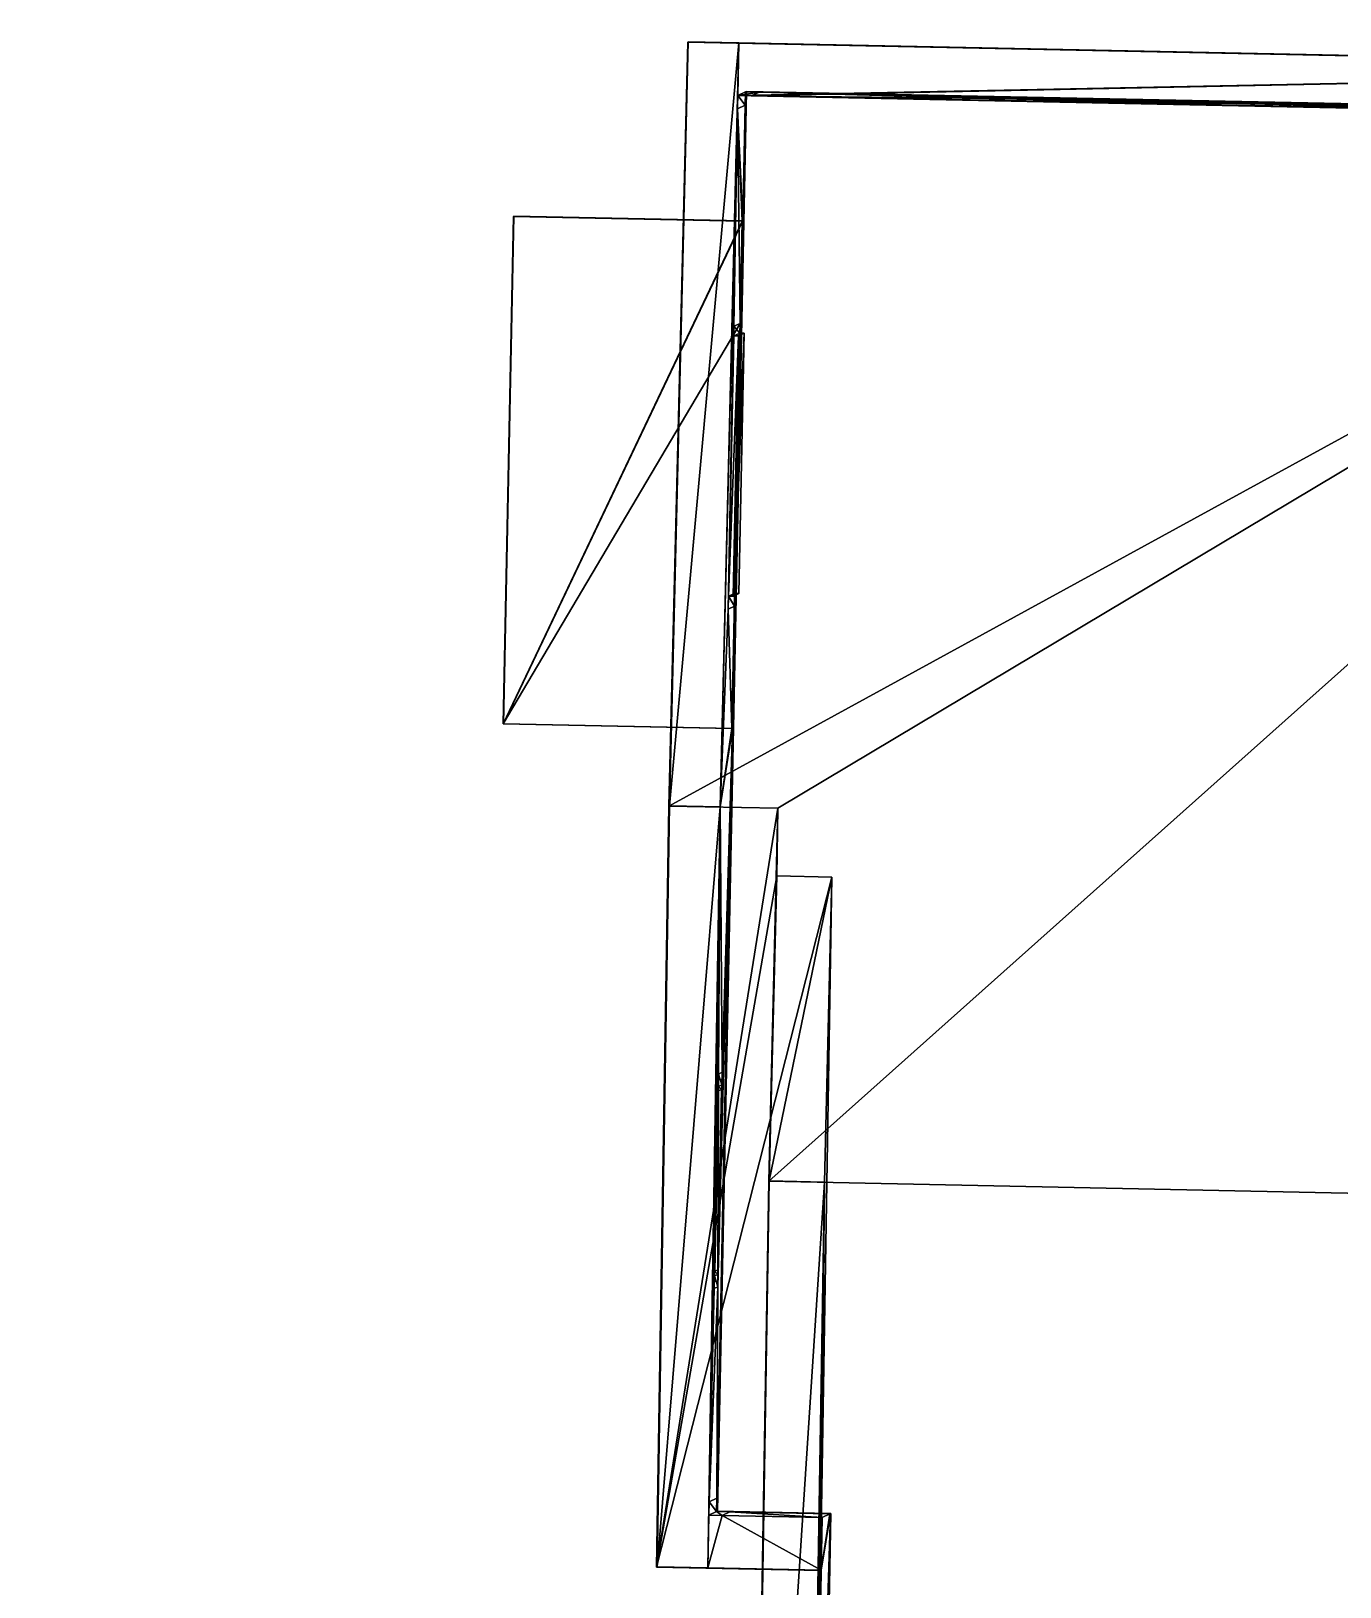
# Model space of a CAD drawing. Extents: x -1551 to 3643, y -2128 to 2177.
# Drawn here: x -117.4 to 174.2, y 246.6 to 593 of the extents above; entities that cross this region are included whole.
import ezdxf

# ---------------------------------------------------------------- set-up
doc = ezdxf.new("R2010")
doc.units = 0
doc.header["$MEASUREMENT"] = 0
doc.layers.get('0').update_dxf_attribs({"color": 13, "linetype": 'CONTINUOUS'})
doc.layers.add('ANNOTATIONS', color=22, linetype='CONTINUOUS')

# ---------------------------------------------------------------- blocks, each defined once
blk = doc.blocks.new('GROUP4_1_2')
at = {"color": 0}
for p, q in [((23.17, 22.2), (-23.17, 22.2)), ((-23.17, 22.2), (-23.17, -22.2)), ((23.17, -22.2), (23.17, 22.2)), ((-23.17, -22.2), (23.17, -22.2))]:
    blk.add_line(p, q, dxfattribs=at)
mesh = blk.add_polyface(dxfattribs=at)
corners = [(-23.17, -22.2), (23.17, 22.2), (-23.17, 22.2), (23.17, -22.2)]
mesh.append_faces([[corners[k] for k in face] for face in [(0, 1, 2), (1, 0, 3)]], dxfattribs={"vtx0": -1, "color": 0})
blk = doc.blocks.new('GROUP15_1')
at = {"color": 0}
for p, q in [((20.07, 21), (-20.07, 21)), ((-20.07, 21), (-20.07, -21)), ((20.07, -21), (20.07, 21)), ((-20.07, -21), (20.07, -21))]:
    blk.add_line(p, q, dxfattribs=at)
mesh = blk.add_polyface(dxfattribs=at)
corners = [(20.07, -21), (-20.07, 21), (-20.07, -21), (20.07, 21)]
mesh.append_faces([[corners[k] for k in face] for face in [(0, 1, 2), (1, 0, 3)]], dxfattribs={"vtx0": -1, "color": 0})
blk = doc.blocks.new('GROUP1_1')
at = {"color": 0}
for p, q in [((29, 38.72, 0), (-29, 38.72, 0)), ((-29, 38.72, 0), (-29, -38.72, 0)), ((29, -38.72, 0), (29, 38.72, 0)), ((-29, -38.72, 0), (29, -38.72, 0))]:
    blk.add_line(p, q, dxfattribs=at)
mesh = blk.add_polyface(dxfattribs=at)
corners = [(-29, -38.72, 0), (29, 38.72, 0), (-29, 38.72, 0), (29, -38.72, 0)]
mesh.append_faces([[corners[k] for k in face] for face in [(0, 1, 2), (1, 0, 3)]], dxfattribs={"vtx0": -1, "color": 0})
blk = doc.blocks.new('GROUP16_1')
at = {"color": 0}
for p, q in [((8.09375, 3.125, 0), (-8.09375, 3.125, 0)), ((-8.09375, 3.125, 0), (-8.09375, -3.125, 0)), ((8.09375, -3.125, 0), (8.09375, 3.125, 0)), ((-8.09375, -3.125, 0), (8.09375, -3.125, 0))]:
    blk.add_line(p, q, dxfattribs=at)
mesh = blk.add_polyface(dxfattribs=at)
corners = [(-8.09375, -3.125, 0), (8.09375, 3.125, 0), (-8.09375, 3.125, 0), (8.09375, -3.125, 0)]
mesh.append_faces([[corners[k] for k in face] for face in [(0, 1, 2), (1, 0, 3)]], dxfattribs={"vtx0": -1, "color": 0})
blk = doc.blocks.new('HOUSE_DWG')
at = {"color": 0}
for p, q in [((544.82, 653.48, 57.82), (42.98, 534.31, 70.59)), ((542.54, 652.94, 82.08), (45.9, 535, 83.59)), ((542.54, 652.94, 82.08), (45.9, 535, 83.59)), ((317.02, 611.44, 194.49), (29.3, 543.11, 194.49)), ((317.02, 611.44, 194.49), (29.3, 543.11, 194.49)), ((40.27, 545.72, 186.86), (321.41, 612.48, 186.86)), ((40.27, 545.72, 186.86), (321.41, 612.48, 186.86)), ((324.12, 601.07, 186.86), (45.9, 535, 186.86)), ((324.12, 601.07, 186.86), (45.9, 535, 186.86)), ((97.16, 547.18, 175.84), (147.02, 559.02, 175.84)), ((147.02, 559.02, 126.52), (97.16, 547.18, 126.52)), ((97.16, 547.18, 175.84), (147.02, 559.02, 175.84)), ((147.02, 559.02, 126.52), (97.16, 547.18, 126.52)), ((145.18, 558.58, 173.94), (99.01, 547.61, 173.94)), ((99.01, 547.61, 128.42), (145.18, 558.58, 128.42)), ((145.18, 558.58, 173.94), (99.01, 547.61, 173.94)), ((99.01, 547.61, 128.42), (145.18, 558.58, 128.42)), ((144.63, 558.45, 173.38), (99.55, 547.74, 173.38)), ((99.55, 547.74, 128.98), (144.63, 558.45, 128.98)), ((144.63, 558.45, 128.98), (144.63, 558.45, 173.38)), ((145.18, 558.58, 128.42), (145.18, 558.58, 173.94)), ((145.18, 558.58, 128.42), (145.18, 558.58, 173.94)), ((147.02, 559.02, 175.84), (147.02, 559.02, 126.52)), ((147.02, 559.02, 175.84), (147.02, 559.02, 126.52)), ((99.01, 547.61, 173.94), (99.01, 547.61, 128.42)), ((99.01, 547.61, 173.94), (99.01, 547.61, 128.42)), ((99.55, 547.74, 173.38), (99.55, 547.74, 128.98)), ((29.3, 543.11, 186.86), (40.27, 545.72, 186.86)), ((29.3, 543.11, 186.86), (40.27, 545.72, 186.86)), ((40.27, 545.72, 186.86), (79.51, 380.49, 229.89)), ((40.27, 545.72, 186.86), (79.51, 380.49, 229.89)), ((40.27, 545.72, 186.86), (42.98, 534.31, 186.86)), ((97.16, 547.18, 126.52), (97.16, 547.18, 175.84)), ((97.16, 547.18, 126.52), (97.16, 547.18, 175.84)), ((68.54, 377.89, 237.53), (29.3, 543.11, 194.49)), ((29.3, 543.11, 194.49), (29.3, 543.11, 186.86)), ((29.3, 543.11, 186.86), (68.54, 377.89, 229.89)), ((29.3, 543.11, 186.86), (68.54, 377.89, 229.89)), ((68.54, 377.89, 237.53), (29.3, 543.11, 194.49)), ((29.3, 543.11, 194.49), (29.3, 543.11, 186.86)), ((42.98, 534.31, 186.86), (45.9, 535, 186.86)), ((45.9, 535, 83.59), (42.98, 534.31, 83.59)), ((42.98, 534.31, 186.86), (45.9, 535, 186.86)), ((45.9, 535, 83.59), (42.98, 534.31, 83.59)), ((42.98, 534.31, 186.86), (42.98, 534.31, 83.59)), ((42.98, 534.31, 83.59), (43.67, 531.39, 83.59)), ((43.67, 531.39, 186.86), (42.98, 534.31, 186.86)), ((42.98, 534.31, 186.86), (42.98, 534.31, 83.59)), ((42.98, 534.31, 83.59), (43.67, 531.39, 83.59)), ((42.98, 534.31, 83.59), (42.98, 534.31, 70.59)), ((42.98, 534.31, 70.59), (116.03, 226.68, 70.59)), ((42.98, 534.31, 83.59), (42.98, 534.31, 70.59)), ((45.9, 535, 186.86), (45.9, 535, 83.59)), ((45.9, 535, 186.86), (45.9, 535, 83.59)), ((43.67, 531.39, 83.59), (43.67, 531.39, 186.86)), ((115.34, 229.59, 83.59), (43.67, 531.39, 83.59)), ((43.67, 531.39, 83.59), (43.67, 531.39, 186.86)), ((115.34, 229.59, 83.59), (43.67, 531.39, 83.59)), ((49.62, 506.35, 92.27), (0, 494.57, 92.27)), ((0, 494.57, 86.08), (49.62, 506.35, 86.08)), ((49.62, 506.35, 92.27), (0, 494.57, 92.27)), ((0, 494.57, 86.08), (49.62, 506.35, 86.08)), ((54.88, 484.2, 92.27), (49.62, 506.35, 92.27)), ((49.62, 506.35, 86.08), (75.73, 396.41, 86.08)), ((49.62, 506.35, 92.27), (49.62, 506.35, 86.08)), ((49.62, 506.35, 86.08), (75.73, 396.41, 86.08)), ((49.62, 506.35, 92.27), (49.62, 506.35, 86.08)), ((54.88, 484.2, 92.27), (49.62, 506.35, 92.27)), ((0, 494.57, 92.27), (26.11, 384.62, 92.27)), ((0, 494.57, 92.27), (0, 494.57, 86.08)), ((0, 494.57, 92.27), (26.11, 384.62, 92.27)), ((0, 494.57, 92.27), (0, 494.57, 86.08)), ((69.43, 422.95, 175.52), (54.88, 484.2, 175.52)), ((54.88, 484.2, 175.52), (54.88, 484.2, 92.27)), ((54.88, 484.2, 175.52), (54.88, 484.2, 92.27)), ((69.43, 422.95, 175.52), (54.88, 484.2, 175.52)), ((56.35, 482.36, 95.64), (55.37, 482.13, 95.64)), ((56.35, 482.36, 173.08), (55.37, 482.13, 173.08)), ((56.35, 482.36, 95.64), (55.37, 482.13, 95.64)), ((56.35, 482.36, 173.08), (55.37, 482.13, 173.08)), ((55.37, 482.13, 95.64), (68.77, 425.69, 95.64)), ((55.37, 482.13, 173.08), (55.37, 482.13, 95.64)), ((68.77, 425.69, 173.08), (55.37, 482.13, 173.08)), ((55.37, 482.13, 95.64), (68.77, 425.69, 95.64)), ((55.37, 482.13, 173.08), (55.37, 482.13, 95.64)), ((68.77, 425.69, 173.08), (55.37, 482.13, 173.08)), ((69.75, 425.93, 96.42), (56.35, 482.36, 96.42)), ((56.35, 482.36, 95.64), (69.75, 425.93, 95.64)), ((56.35, 482.36, 96.42), (56.35, 482.36, 173.08)), ((56.35, 482.36, 173.08), (56.35, 482.36, 95.64)), ((56.35, 482.36, 95.64), (69.75, 425.93, 95.64)), ((56.35, 482.36, 173.08), (56.35, 482.36, 95.64)), ((56.35, 482.36, 173.08), (69.75, 425.93, 173.08)), ((68.77, 425.69, 95.64), (69.75, 425.93, 95.64)), ((69.75, 425.93, 173.08), (68.77, 425.69, 173.08)), ((69.75, 425.93, 173.08), (68.77, 425.69, 173.08)), ((68.77, 425.69, 95.64), (69.75, 425.93, 95.64)), ((68.77, 425.69, 132.07), (68.77, 425.69, 134.36)), ((68.77, 425.69, 134.36), (68.77, 425.69, 173.08)), ((68.77, 425.69, 95.64), (68.77, 425.69, 132.07)), ((75.73, 396.41, 92.27), (69.43, 422.95, 92.27)), ((69.43, 422.95, 92.27), (69.43, 422.95, 175.52)), ((69.43, 422.95, 92.27), (69.43, 422.95, 175.52)), ((75.73, 396.41, 92.27), (69.43, 422.95, 92.27)), ((69.75, 425.93, 95.64), (69.75, 425.93, 173.08)), ((69.75, 425.93, 173.08), (69.75, 425.93, 96.42)), ((69.75, 425.93, 95.64), (69.75, 425.93, 173.08)), ((26.11, 384.62, 92.27), (75.73, 396.41, 92.27)), ((75.73, 396.41, 86.08), (26.11, 384.62, 86.08)), ((26.11, 384.62, 92.27), (75.73, 396.41, 92.27)), ((75.73, 396.41, 86.08), (26.11, 384.62, 86.08)), ((75.73, 396.41, 86.08), (75.73, 396.41, 92.27)), ((75.73, 396.41, 86.08), (75.73, 396.41, 92.27)), ((26.11, 384.62, 86.08), (26.11, 384.62, 92.27)), ((26.11, 384.62, 86.08), (26.11, 384.62, 92.27)), ((92.18, 383.5, 237.53), (68.54, 377.89, 237.53)), ((92.18, 383.5, 237.53), (68.54, 377.89, 237.53)), ((95.66, 368.84, 233.71), (92.18, 383.5, 237.53)), ((111.32, 302.87, 258.53), (92.18, 383.5, 237.53)), ((95.66, 368.84, 233.71), (92.18, 383.5, 237.53)), ((111.32, 302.87, 258.53), (92.18, 383.5, 237.53)), ((68.54, 377.89, 229.89), (79.51, 380.49, 229.89)), ((68.54, 377.89, 229.89), (79.51, 380.49, 229.89)), ((68.54, 377.89, 237.53), (107.77, 212.66, 194.49)), ((107.77, 212.66, 186.86), (68.54, 377.89, 229.89)), ((107.77, 212.66, 186.86), (68.54, 377.89, 229.89)), ((68.54, 377.89, 237.53), (107.77, 212.66, 194.49)), ((79.51, 380.49, 229.89), (118.74, 215.27, 186.86)), ((79.51, 380.49, 229.89), (118.74, 215.27, 186.86)), ((107.6, 371.67, 233.71), (95.66, 368.84, 233.71)), ((107.6, 371.67, 233.71), (95.66, 368.84, 233.71)), ((143.35, 221.11, 194.49), (107.6, 371.67, 233.71)), ((107.6, 371.67, 233.71), (123.27, 305.7, 250.89)), ((107.6, 371.67, 233.71), (123.27, 305.7, 250.89)), ((143.35, 221.11, 194.49), (107.6, 371.67, 233.71)), ((95.66, 368.84, 233.71), (111.32, 302.87, 250.89)), ((95.66, 368.84, 233.71), (111.32, 302.87, 250.89)), ((111.32, 302.87, 258.53), (390.09, 369.06, 258.53)), ((111.32, 302.87, 258.53), (390.09, 369.06, 258.53)), ((91.43, 330.27, 76.74), (91.43, 330.27, 82.99)), ((91.43, 330.27, 82.99), (95.17, 314.52, 82.99)), ((95.17, 314.52, 76.74), (91.43, 330.27, 76.74)), ((104.38, 275.75, 177.31), (93.35, 322.2, 177.31)), ((93.35, 322.2, 177.31), (93.35, 322.2, 127.69)), ((93.35, 322.2, 127.69), (104.38, 275.75, 127.69)), ((93.35, 322.2, 127.69), (104.38, 275.75, 127.69)), ((93.35, 322.2, 177.31), (93.35, 322.2, 127.69)), ((104.38, 275.75, 177.31), (93.35, 322.2, 177.31)), ((103.74, 278.44, 174.55), (93.99, 319.51, 174.55)), ((93.99, 319.51, 174.55), (93.99, 319.51, 130.46)), ((93.99, 319.51, 130.46), (103.74, 278.44, 130.46)), ((93.99, 319.51, 130.46), (103.74, 278.44, 130.46)), ((93.99, 319.51, 174.55), (93.99, 319.51, 130.46)), ((103.74, 278.44, 174.55), (93.99, 319.51, 174.55)), ((103.5, 279.45, 131.5), (94.23, 318.5, 131.5)), ((94.23, 318.5, 131.5), (94.23, 318.5, 173.51)), ((94.23, 318.5, 173.51), (103.5, 279.45, 173.51)), ((95.17, 314.52, 82.99), (95.17, 314.52, 76.74)), ((111.32, 302.87, 250.89), (123.27, 305.7, 250.89)), ((111.32, 302.87, 250.89), (123.27, 305.7, 250.89)), ((123.27, 305.7, 250.89), (181.65, 59.84, 186.86)), ((123.27, 305.7, 250.89), (181.65, 59.84, 186.86)), ((169.71, 57, 186.86), (111.32, 302.87, 250.89)), ((169.71, 57, 186.86), (111.32, 302.87, 250.89)), ((169.71, 57, 194.49), (111.32, 302.87, 258.53)), ((169.71, 57, 194.49), (111.32, 302.87, 258.53)), ((103.5, 279.45, 173.51), (103.5, 279.45, 131.5)), ((103.74, 278.44, 130.46), (103.74, 278.44, 174.55)), ((103.74, 278.44, 130.46), (103.74, 278.44, 174.55)), ((104.38, 275.75, 127.69), (104.38, 275.75, 177.31)), ((104.38, 275.75, 127.69), (104.38, 275.75, 177.31)), ((116.03, 226.68, 70.59), (140.64, 232.52, 70.59)), ((140.64, 232.52, 186.86), (118.95, 227.37, 186.86)), ((118.95, 227.37, 83.59), (140.64, 232.52, 83.59)), ((118.95, 227.37, 83.59), (140.64, 232.52, 83.59)), ((140.64, 232.52, 186.86), (118.95, 227.37, 186.86)), ((140.64, 232.52, 83.59), (140.64, 232.52, 186.86)), ((140.64, 232.52, 74.64), (140.64, 232.52, 83.59)), ((140.64, 232.52, 70.59), (140.64, 232.52, 74.64)), ((140.64, 232.52, 186.86), (143.35, 221.11, 186.86)), ((140.64, 232.52, 70.59), (140.64, 232.52, 74.64)), ((167.44, 119.69, 74.64), (140.64, 232.52, 74.64)), ((140.64, 232.52, 186.86), (143.35, 221.11, 186.86)), ((140.64, 232.52, 83.59), (140.64, 232.52, 186.86)), ((140.64, 232.52, 74.64), (140.64, 232.52, 83.59)), ((167.44, 119.69, 74.64), (140.64, 232.52, 74.64)), ((115.34, 229.59, 186.86), (115.34, 229.59, 83.59)), ((115.34, 229.59, 83.59), (116.03, 226.68, 83.59)), ((116.03, 226.68, 186.86), (115.34, 229.59, 186.86)), ((115.34, 229.59, 83.59), (116.03, 226.68, 83.59)), ((115.34, 229.59, 186.86), (115.34, 229.59, 83.59)), ((116.03, 226.68, 186.86), (115.34, 229.59, 186.86)), ((118.95, 227.37, 83.59), (116.03, 226.68, 83.59)), ((118.95, 227.37, 186.86), (116.03, 226.68, 186.86)), ((118.95, 227.37, 83.59), (116.03, 226.68, 83.59)), ((118.95, 227.37, 186.86), (116.03, 226.68, 186.86)), ((116.03, 226.68, 83.59), (116.03, 226.68, 70.59)), ((116.03, 226.68, 83.59), (116.03, 226.68, 186.86)), ((116.03, 226.68, 83.59), (116.03, 226.68, 186.86)), ((118.74, 215.27, 186.86), (116.03, 226.68, 186.86)), ((116.03, 226.68, 83.59), (116.03, 226.68, 70.59)), ((118.74, 215.27, 186.86), (116.03, 226.68, 186.86)), ((118.95, 227.37, 186.86), (118.95, 227.37, 83.59)), ((118.95, 227.37, 186.86), (118.95, 227.37, 83.59)), ((107.77, 212.66, 194.49), (143.35, 221.11, 194.49)), ((107.77, 212.66, 194.49), (143.35, 221.11, 194.49)), ((118.74, 215.27, 186.86), (143.35, 221.11, 186.86)), ((118.74, 215.27, 186.86), (143.35, 221.11, 186.86)), ((143.35, 221.11, 186.86), (143.35, 221.11, 194.49)), ((143.35, 221.11, 186.86), (143.35, 221.11, 194.49)), ((118.74, 215.27, 186.86), (107.77, 212.66, 186.86)), ((118.74, 215.27, 186.86), (107.77, 212.66, 186.86)), ((107.77, 212.66, 194.49), (107.77, 212.66, 186.86)), ((107.77, 212.66, 194.49), (107.77, 212.66, 186.86))]:
    blk.add_line(p, q, dxfattribs=at)
at = {"color": 17}
for p, q in [((26.11, 384.62, 86.08), (0, 494.57, 86.08)), ((26.11, 384.62, 86.08), (0, 494.57, 86.08)), ((69.43, 422.95, 92.27), (54.88, 484.2, 92.27)), ((69.43, 422.95, 92.27), (54.88, 484.2, 92.27))]:
    blk.add_line(p, q, dxfattribs=at)
at = {"color": 47}
blk.add_line((140.64, 232.52, 70.59), (167.44, 119.69, 70.59), dxfattribs=at)
at = {"layer": 'ANNOTATIONS', "color": 9, "extrusion": (-0.231036, 0.972945, -4.68434e-09)}
blk.add_blockref('GROUP4_1_2', (-246.57, 151.18, 509.92), dxfattribs=at)
at = {"layer": 'ANNOTATIONS', "color": 9, "extrusion": (-0.972945, -0.231036, 4.62565e-19), "yscale": 0.9900000000000002, "rotation": 360}
blk.add_blockref('GROUP1_1', (-427.29, 134.75, -166.26), dxfattribs=at)
at = {"layer": 'ANNOTATIONS', "color": 0, "extrusion": (-0.972945, -0.231036, 1.19442e-14)}
blk.add_blockref('GROUP16_1', (-292.12, 79.86, -165.26), dxfattribs=at)
at = {"layer": 'ANNOTATIONS', "color": 9, "extrusion": (-0.972945, -0.231036, 0)}
blk.add_blockref('GROUP15_1', (-268.05, 152.5, -165.26), dxfattribs=at)
at = {"color": 253}
mesh = blk.add_polyface(dxfattribs=at)
corners = [(29.3, 543.11, 194.49), (40.27, 545.72, 186.86), (29.3, 543.11, 186.86), (321.41, 612.48, 186.86), (317.02, 611.44, 194.49), (471.28, 648.07, 227.25), (467.8, 647.24, 234.43), (550.69, 666.92, 194.09), (550.69, 666.92, 186.38)]
mesh.append_faces([[corners[k] for k in face] for face in [(0, 1, 2), (5, 7, 8)]], dxfattribs={"vtx0": -1, "color": 253})
mesh.append_faces([[corners[k] for k in face] for face in [(1, 0, 3), (3, 4, 5), (7, 5, 6)]], dxfattribs={"vtx0": -1, "vtx1": -1, "color": 253})
mesh.append_faces([[corners[k] for k in face] for face in [(3, 0, 4), (5, 4, 6)]], dxfattribs={"vtx0": -1, "vtx2": -1, "color": 253})
at = {"color": 47}
mesh = blk.add_polyface(dxfattribs=at)
corners = [(42.98, 534.31, 83.59), (542.54, 652.94, 82.08), (42.98, 534.31, 70.59), (45.9, 535, 83.59), (544.82, 653.48, 82.08), (544.82, 653.48, 57.82)]
mesh.append_faces([[corners[k] for k in face] for face in [(1, 0, 3), (2, 4, 5)]], dxfattribs={"vtx0": -1, "color": 47})
mesh.append_faces([[corners[k] for k in face] for face in [(0, 1, 2), (4, 2, 1)]], dxfattribs={"vtx0": -1, "vtx1": -1, "color": 47})
at = {"color": 43}
mesh = blk.add_polyface(dxfattribs=at)
corners = [(466.8, 634.95, 127.09), (425.43, 625.13, 128.15), (466.8, 634.95, 176.9), (375.56, 613.29, 128.15), (425.43, 625.13, 177.47), (505.79, 644.21, 176.9), (45.9, 535, 186.86), (97.16, 547.18, 126.52), (45.9, 535, 83.59), (97.16, 547.18, 175.84), (147.02, 559.02, 175.84), (221.41, 576.68, 176.19), (259.17, 585.65, 176.19), (375.56, 613.29, 177.47), (542.54, 652.94, 186.38), (324.12, 601.07, 186.86), (505.79, 644.21, 127.09), (542.54, 652.94, 82.08), (259.17, 585.65, 150.63), (221.41, 576.68, 150.63), (147.02, 559.02, 126.52)]
mesh.append_faces([[corners[k] for k in face] for face in [(1, 0, 3), (6, 7, 8), (14, 6, 15), (16, 14, 17), (10, 19, 20)]], dxfattribs={"vtx0": -1, "color": 43})
mesh.append_faces([[corners[k] for k in face] for face in [(0, 1, 2), (2, 4, 5), (7, 6, 9), (9, 6, 10), (11, 6, 12), (13, 6, 4), (19, 10, 11)]], dxfattribs={"vtx0": -1, "vtx1": -1, "color": 43})
mesh.append_faces([[corners[k] for k in face] for face in [(10, 6, 11), (12, 6, 13), (4, 6, 14), (14, 5, 4)]], dxfattribs={"vtx0": -1, "vtx1": -1, "vtx2": -1, "color": 43})
mesh.append_faces([[corners[k] for k in face] for face in [(2, 1, 4), (14, 16, 5)]], dxfattribs={"vtx0": -1, "vtx2": -1, "color": 43})
mesh.append_faces([[corners[k] for k in face] for face in [(13, 18, 12)]], dxfattribs={"vtx2": -1, "color": 43})
mesh = blk.add_polyface(dxfattribs=at)
corners = [(147.02, 559.02, 126.52), (375.56, 613.29, 128.15), (466.8, 634.95, 127.09), (221.41, 576.68, 150.63), (259.17, 585.65, 150.63), (375.56, 613.29, 177.47), (45.9, 535, 83.59), (505.79, 644.21, 127.09), (542.54, 652.94, 82.08), (97.16, 547.18, 126.52)]
mesh.append_faces([[corners[k] for k in face] for face in [(1, 4, 5), (6, 7, 8), (0, 6, 9)]], dxfattribs={"vtx0": -1, "color": 43})
mesh.append_faces([[corners[k] for k in face] for face in [(7, 0, 2)]], dxfattribs={"vtx0": -1, "vtx1": -1, "color": 43})
mesh.append_faces([[corners[k] for k in face] for face in [(7, 6, 0)]], dxfattribs={"vtx0": -1, "vtx1": -1, "vtx2": -1, "color": 43})
mesh.append_faces([[corners[k] for k in face] for face in [(0, 1, 2), (1, 0, 3), (1, 3, 4)]], dxfattribs={"vtx0": -1, "vtx2": -1, "color": 43})
at = {"color": 8}
mesh = blk.add_polyface(dxfattribs=at)
corners = [(68.54, 377.89, 237.53), (317.02, 611.44, 194.49), (29.3, 543.11, 194.49), (92.18, 383.5, 237.53), (111.32, 302.87, 258.53), (390.09, 369.06, 258.53), (436.62, 536.35, 220.01)]
mesh.append_faces([[corners[k] for k in face] for face in [(0, 1, 2), (1, 5, 6)]], dxfattribs={"vtx0": -1, "color": 8})
mesh.append_faces([[corners[k] for k in face] for face in [(1, 0, 3), (1, 3, 4), (1, 4, 5)]], dxfattribs={"vtx0": -1, "vtx2": -1, "color": 8})
at = {"color": 0}
mesh = blk.add_polyface(dxfattribs=at)
corners = [(321.41, 612.48, 186.86), (42.98, 534.31, 186.86), (40.27, 545.72, 186.86), (45.9, 535, 186.86), (324.12, 601.07, 186.86)]
mesh.append_faces([[corners[k] for k in face] for face in [(0, 1, 2), (3, 0, 4)]], dxfattribs={"vtx0": -1, "color": 0})
mesh.append_faces([[corners[k] for k in face] for face in [(1, 0, 3)]], dxfattribs={"vtx0": -1, "vtx1": -1, "color": 0})
mesh = blk.add_polyface(dxfattribs=at)
corners = [(97.16, 547.18, 126.52), (99.01, 547.61, 128.42), (147.02, 559.02, 126.52), (97.16, 547.18, 175.84), (99.01, 547.61, 173.94), (145.18, 558.58, 173.94), (147.02, 559.02, 175.84), (145.18, 558.58, 128.42)]
mesh.append_faces([[corners[k] for k in face] for face in [(0, 1, 2), (5, 6, 7)]], dxfattribs={"vtx0": -1, "color": 0})
mesh.append_faces([[corners[k] for k in face] for face in [(1, 3, 4), (4, 3, 5), (6, 5, 3)]], dxfattribs={"vtx0": -1, "vtx1": -1, "color": 0})
mesh.append_faces([[corners[k] for k in face] for face in [(1, 0, 3)]], dxfattribs={"vtx0": -1, "vtx2": -1, "color": 0})
mesh = blk.add_polyface(dxfattribs=at)
corners = [(147.02, 559.02, 126.52), (145.18, 558.58, 128.42), (147.02, 559.02, 175.84), (99.01, 547.61, 128.42)]
mesh.append_faces([[corners[k] for k in face] for face in [(0, 1, 2), (1, 0, 3)]], dxfattribs={"vtx0": -1, "color": 0})
mesh = blk.add_polyface(dxfattribs=at)
corners = [(99.01, 547.61, 128.42), (99.55, 547.74, 128.98), (145.18, 558.58, 128.42), (99.01, 547.61, 173.94), (99.55, 547.74, 173.38), (144.63, 558.45, 173.38), (145.18, 558.58, 173.94), (144.63, 558.45, 128.98)]
mesh.append_faces([[corners[k] for k in face] for face in [(0, 1, 2), (5, 6, 7)]], dxfattribs={"vtx0": -1, "color": 0})
mesh.append_faces([[corners[k] for k in face] for face in [(1, 3, 4), (4, 3, 5), (6, 5, 3)]], dxfattribs={"vtx0": -1, "vtx1": -1, "color": 0})
mesh.append_faces([[corners[k] for k in face] for face in [(1, 0, 3)]], dxfattribs={"vtx0": -1, "vtx2": -1, "color": 0})
mesh = blk.add_polyface(dxfattribs=at)
corners = [(145.18, 558.58, 128.42), (144.63, 558.45, 128.98), (145.18, 558.58, 173.94), (99.55, 547.74, 128.98)]
mesh.append_faces([[corners[k] for k in face] for face in [(0, 1, 2), (1, 0, 3)]], dxfattribs={"vtx0": -1, "color": 0})
mesh = blk.add_polyface(dxfattribs=at)
corners = [(40.27, 545.72, 186.86), (68.54, 377.89, 229.89), (29.3, 543.11, 186.86), (79.51, 380.49, 229.89)]
mesh.append_faces([[corners[k] for k in face] for face in [(0, 1, 2), (1, 0, 3)]], dxfattribs={"vtx0": -1, "color": 0})
at = {"color": 43}
mesh = blk.add_polyface(dxfattribs=at)
corners = [(79.51, 380.49, 229.89), (69.43, 422.95, 175.52), (75.73, 396.41, 92.27), (43.67, 531.39, 186.86), (40.27, 545.72, 186.86), (54.88, 484.2, 175.52), (54.88, 484.2, 92.27), (49.62, 506.35, 92.27), (49.62, 506.35, 86.08), (115.34, 229.59, 83.59), (75.73, 396.41, 86.08), (43.67, 531.39, 83.59), (104.38, 275.75, 127.69), (115.34, 229.59, 186.86), (104.38, 275.75, 177.31), (93.35, 322.2, 127.69), (69.43, 422.95, 92.27)]
mesh.append_faces([[corners[k] for k in face] for face in [(3, 0, 4), (12, 13, 14), (10, 12, 15)]], dxfattribs={"vtx0": -1, "color": 43})
mesh.append_faces([[corners[k] for k in face] for face in [(0, 1, 2), (1, 3, 5), (5, 3, 6), (6, 3, 7), (7, 3, 8), (9, 10, 11), (11, 8, 3)]], dxfattribs={"vtx0": -1, "vtx1": -1, "color": 43})
mesh.append_faces([[corners[k] for k in face] for face in [(1, 0, 3), (10, 9, 12)]], dxfattribs={"vtx0": -1, "vtx1": -1, "vtx2": -1, "color": 43})
mesh.append_faces([[corners[k] for k in face] for face in [(12, 9, 13), (11, 10, 8)]], dxfattribs={"vtx0": -1, "vtx2": -1, "color": 43})
mesh.append_faces([[corners[k] for k in face] for face in [(16, 2, 1)]], dxfattribs={"vtx1": -1, "color": 43})
at = {"color": 253}
mesh = blk.add_polyface(dxfattribs=at)
corners = [(68.54, 377.89, 237.53), (107.77, 212.66, 186.86), (107.77, 212.66, 194.49), (68.54, 377.89, 229.89), (29.3, 543.11, 194.49), (29.3, 543.11, 186.86)]
mesh.append_faces([[corners[k] for k in face] for face in [(0, 1, 2), (3, 4, 5)]], dxfattribs={"vtx0": -1, "color": 253})
mesh.append_faces([[corners[k] for k in face] for face in [(1, 0, 3)]], dxfattribs={"vtx0": -1, "vtx1": -1, "color": 253})
mesh.append_faces([[corners[k] for k in face] for face in [(3, 0, 4)]], dxfattribs={"vtx0": -1, "vtx2": -1, "color": 253})
at = {"color": 0}
mesh = blk.add_polyface(dxfattribs=at)
corners = [(42.98, 534.31, 186.86), (45.9, 535, 83.59), (42.98, 534.31, 83.59), (45.9, 535, 186.86)]
mesh.append_faces([[corners[k] for k in face] for face in [(0, 1, 2), (1, 0, 3)]], dxfattribs={"vtx0": -1, "color": 0})
mesh = blk.add_polyface(dxfattribs=at)
corners = [(42.98, 534.31, 186.86), (43.67, 531.39, 83.59), (43.67, 531.39, 186.86), (42.98, 534.31, 83.59)]
mesh.append_faces([[corners[k] for k in face] for face in [(0, 1, 2), (1, 0, 3)]], dxfattribs={"vtx0": -1, "color": 0})
at = {"color": 47}
mesh = blk.add_polyface(dxfattribs=at)
corners = [(115.34, 229.59, 83.59), (116.03, 226.68, 70.59), (116.03, 226.68, 83.59), (95.17, 314.52, 76.74), (95.17, 314.52, 82.99), (43.67, 531.39, 83.59), (91.43, 330.27, 82.99), (91.43, 330.27, 76.74), (42.98, 534.31, 70.59), (42.98, 534.31, 83.59)]
mesh.append_faces([[corners[k] for k in face] for face in [(0, 1, 2), (8, 5, 9)]], dxfattribs={"vtx0": -1, "color": 47})
mesh.append_faces([[corners[k] for k in face] for face in [(1, 0, 3), (3, 0, 4), (4, 5, 6), (6, 5, 7), (7, 5, 8)]], dxfattribs={"vtx0": -1, "vtx1": -1, "color": 47})
mesh.append_faces([[corners[k] for k in face] for face in [(4, 0, 5)]], dxfattribs={"vtx0": -1, "vtx2": -1, "color": 47})
mesh = blk.add_polyface(dxfattribs=at)
corners = [(95.17, 314.52, 76.74), (42.98, 534.31, 70.59), (116.03, 226.68, 70.59), (91.43, 330.27, 76.74)]
mesh.append_faces([[corners[k] for k in face] for face in [(0, 1, 2), (1, 0, 3)]], dxfattribs={"vtx0": -1, "color": 47})
at = {"color": 17}
mesh = blk.add_polyface(dxfattribs=at)
corners = [(26.11, 384.62, 92.27), (49.62, 506.35, 92.27), (0, 494.57, 92.27), (54.88, 484.2, 92.27), (75.73, 396.41, 92.27)]
mesh.append_faces([[corners[k] for k in face] for face in [(0, 1, 2), (3, 0, 4)]], dxfattribs={"vtx0": -1, "color": 17})
mesh.append_faces([[corners[k] for k in face] for face in [(1, 0, 3)]], dxfattribs={"vtx0": -1, "vtx1": -1, "color": 17})
at = {"color": 0}
mesh = blk.add_polyface(dxfattribs=at)
corners = [(49.62, 506.35, 86.08), (26.11, 384.62, 86.08), (0, 494.57, 86.08), (75.73, 396.41, 86.08)]
mesh.append_faces([[corners[k] for k in face] for face in [(0, 1, 2), (1, 0, 3)]], dxfattribs={"vtx0": -1, "color": 0})
mesh = blk.add_polyface(dxfattribs=at)
corners = [(0, 494.57, 92.27), (49.62, 506.35, 86.08), (0, 494.57, 86.08), (49.62, 506.35, 92.27)]
mesh.append_faces([[corners[k] for k in face] for face in [(0, 1, 2), (1, 0, 3)]], dxfattribs={"vtx0": -1, "color": 0})
at = {"color": 17}
mesh = blk.add_polyface(dxfattribs=at)
corners = [(0, 494.57, 92.27), (26.11, 384.62, 86.08), (26.11, 384.62, 92.27), (0, 494.57, 86.08)]
mesh.append_faces([[corners[k] for k in face] for face in [(0, 1, 2), (1, 0, 3)]], dxfattribs={"vtx0": -1, "color": 17})
mesh = blk.add_polyface(dxfattribs=at)
corners = [(75.73, 396.41, 92.27), (69.43, 422.95, 92.27), (54.88, 484.2, 92.27)]
mesh.append_faces([[corners[k] for k in face] for face in [(0, 1, 2)]], dxfattribs={"color": 17})
at = {"color": 0}
mesh = blk.add_polyface(dxfattribs=at)
corners = [(69.43, 422.95, 175.52), (68.77, 425.69, 173.08), (69.43, 422.95, 92.27), (54.88, 484.2, 175.52), (55.37, 482.13, 173.08), (55.37, 482.13, 95.64), (54.88, 484.2, 92.27), (68.77, 425.69, 95.64)]
mesh.append_faces([[corners[k] for k in face] for face in [(0, 1, 2), (5, 6, 7)]], dxfattribs={"vtx0": -1, "color": 0})
mesh.append_faces([[corners[k] for k in face] for face in [(1, 3, 4), (4, 3, 5), (6, 5, 3)]], dxfattribs={"vtx0": -1, "vtx1": -1, "color": 0})
mesh.append_faces([[corners[k] for k in face] for face in [(1, 0, 3)]], dxfattribs={"vtx0": -1, "vtx2": -1, "color": 0})
mesh = blk.add_polyface(dxfattribs=at)
corners = [(69.43, 422.95, 92.27), (68.77, 425.69, 95.64), (54.88, 484.2, 92.27), (68.77, 425.69, 173.08)]
mesh.append_faces([[corners[k] for k in face] for face in [(0, 1, 2), (1, 0, 3)]], dxfattribs={"vtx0": -1, "color": 0})
mesh = blk.add_polyface(dxfattribs=at)
corners = [(68.77, 425.69, 95.64), (56.35, 482.36, 95.64), (55.37, 482.13, 95.64), (69.75, 425.93, 95.64)]
mesh.append_faces([[corners[k] for k in face] for face in [(0, 1, 2), (1, 0, 3)]], dxfattribs={"vtx0": -1, "color": 0})
mesh = blk.add_polyface(dxfattribs=at)
corners = [(56.35, 482.36, 173.08), (55.37, 482.13, 95.64), (56.35, 482.36, 95.64), (55.37, 482.13, 173.08)]
mesh.append_faces([[corners[k] for k in face] for face in [(0, 1, 2), (1, 0, 3)]], dxfattribs={"vtx0": -1, "color": 0})
mesh = blk.add_polyface(dxfattribs=at)
corners = [(56.35, 482.36, 173.08), (68.77, 425.69, 173.08), (55.37, 482.13, 173.08), (69.75, 425.93, 173.08)]
mesh.append_faces([[corners[k] for k in face] for face in [(0, 1, 2), (1, 0, 3)]], dxfattribs={"vtx0": -1, "color": 0})
mesh = blk.add_polyface(dxfattribs=at)
corners = [(69.75, 425.93, 96.42), (56.35, 482.36, 95.64), (69.75, 425.93, 95.64), (56.35, 482.36, 96.42)]
mesh.append_faces([[corners[k] for k in face] for face in [(0, 1, 2), (1, 0, 3)]], dxfattribs={"vtx0": -1, "color": 0})
mesh = blk.add_polyface(dxfattribs=at)
corners = [(56.35, 482.36, 173.08), (56.35, 482.36, 95.64), (56.35, 482.36, 96.42)]
mesh.append_faces([[corners[k] for k in face] for face in [(0, 1, 2)]], dxfattribs={"color": 0})
mesh = blk.add_polyface(dxfattribs=at)
corners = [(68.77, 425.69, 132.07), (69.75, 425.93, 95.64), (68.77, 425.69, 95.64), (69.75, 425.93, 173.08), (68.77, 425.69, 134.36), (68.77, 425.69, 173.08)]
mesh.append_faces([[corners[k] for k in face] for face in [(0, 1, 2), (3, 4, 5)]], dxfattribs={"vtx0": -1, "color": 0})
mesh.append_faces([[corners[k] for k in face] for face in [(1, 0, 3)]], dxfattribs={"vtx0": -1, "vtx1": -1, "color": 0})
mesh.append_faces([[corners[k] for k in face] for face in [(3, 0, 4)]], dxfattribs={"vtx0": -1, "vtx2": -1, "color": 0})
mesh = blk.add_polyface(dxfattribs=at)
corners = [(69.75, 425.93, 96.42), (69.75, 425.93, 95.64), (69.75, 425.93, 173.08)]
mesh.append_faces([[corners[k] for k in face] for face in [(0, 1, 2)]], dxfattribs={"color": 0})
mesh = blk.add_polyface(dxfattribs=at)
corners = [(75.73, 396.41, 92.27), (26.11, 384.62, 86.08), (75.73, 396.41, 86.08), (26.11, 384.62, 92.27)]
mesh.append_faces([[corners[k] for k in face] for face in [(0, 1, 2), (1, 0, 3)]], dxfattribs={"vtx0": -1, "color": 0})
at = {"color": 43}
mesh = blk.add_polyface(dxfattribs=at)
corners = [(79.51, 380.49, 229.89), (116.03, 226.68, 186.86), (118.74, 215.27, 186.86), (115.34, 229.59, 186.86), (104.38, 275.75, 177.31), (93.35, 322.2, 177.31), (93.35, 322.2, 127.69), (75.73, 396.41, 86.08), (75.73, 396.41, 92.27)]
mesh.append_faces([[corners[k] for k in face] for face in [(0, 1, 2), (7, 0, 8)]], dxfattribs={"vtx0": -1, "color": 43})
mesh.append_faces([[corners[k] for k in face] for face in [(1, 0, 3), (3, 0, 4), (4, 0, 5), (5, 0, 6), (6, 0, 7)]], dxfattribs={"vtx0": -1, "vtx1": -1, "color": 43})
at = {"color": 8}
mesh = blk.add_polyface(dxfattribs=at)
corners = [(107.77, 212.66, 194.49), (92.18, 383.5, 237.53), (68.54, 377.89, 237.53), (95.66, 368.84, 233.71), (107.6, 371.67, 233.71), (143.35, 221.11, 194.49)]
mesh.append_faces([[corners[k] for k in face] for face in [(0, 1, 2), (4, 0, 5)]], dxfattribs={"vtx0": -1, "color": 8})
mesh.append_faces([[corners[k] for k in face] for face in [(1, 0, 3), (3, 0, 4)]], dxfattribs={"vtx0": -1, "vtx1": -1, "color": 8})
at = {"color": 253}
mesh = blk.add_polyface(dxfattribs=at)
corners = [(111.32, 302.87, 258.53), (169.71, 57, 186.86), (169.71, 57, 194.49), (111.32, 302.87, 250.89), (92.18, 383.5, 237.53), (95.66, 368.84, 233.71)]
mesh.append_faces([[corners[k] for k in face] for face in [(0, 1, 2), (3, 4, 5)]], dxfattribs={"vtx0": -1, "color": 253})
mesh.append_faces([[corners[k] for k in face] for face in [(1, 0, 3)]], dxfattribs={"vtx0": -1, "vtx1": -1, "color": 253})
mesh.append_faces([[corners[k] for k in face] for face in [(3, 0, 4)]], dxfattribs={"vtx0": -1, "vtx2": -1, "color": 253})
at = {"color": 0}
mesh = blk.add_polyface(dxfattribs=at)
corners = [(79.51, 380.49, 229.89), (107.77, 212.66, 186.86), (68.54, 377.89, 229.89), (118.74, 215.27, 186.86)]
mesh.append_faces([[corners[k] for k in face] for face in [(0, 1, 2), (1, 0, 3)]], dxfattribs={"vtx0": -1, "color": 0})
mesh = blk.add_polyface(dxfattribs=at)
corners = [(107.6, 371.67, 233.71), (111.32, 302.87, 250.89), (95.66, 368.84, 233.71), (123.27, 305.7, 250.89)]
mesh.append_faces([[corners[k] for k in face] for face in [(0, 1, 2), (1, 0, 3)]], dxfattribs={"vtx0": -1, "color": 0})
at = {"color": 43}
mesh = blk.add_polyface(dxfattribs=at)
corners = [(123.27, 305.7, 250.89), (178.94, 71.25, 186.86), (181.65, 59.84, 186.86), (178.25, 74.17, 186.86), (177.18, 78.68, 152.05), (177.18, 78.68, 74.64), (167.44, 119.69, 152.05), (143.35, 221.11, 194.49), (107.6, 371.67, 233.71), (140.64, 232.52, 186.86), (140.64, 232.52, 83.59), (143.35, 221.11, 186.86), (140.64, 232.52, 74.64), (167.44, 119.69, 74.64), (178.25, 74.17, 74.64)]
mesh.append_faces([[corners[k] for k in face] for face in [(0, 1, 2), (7, 0, 8), (6, 12, 13)]], dxfattribs={"vtx0": -1, "color": 43})
mesh.append_faces([[corners[k] for k in face] for face in [(1, 0, 3), (4, 0, 6), (11, 6, 7), (12, 11, 10)]], dxfattribs={"vtx0": -1, "vtx1": -1, "color": 43})
mesh.append_faces([[corners[k] for k in face] for face in [(3, 0, 4), (6, 0, 7), (12, 6, 11)]], dxfattribs={"vtx0": -1, "vtx1": -1, "vtx2": -1, "color": 43})
mesh.append_faces([[corners[k] for k in face] for face in [(3, 4, 5)]], dxfattribs={"vtx0": -1, "vtx2": -1, "color": 43})
mesh.append_faces([[corners[k] for k in face] for face in [(9, 10, 11)]], dxfattribs={"vtx1": -1, "color": 43})
mesh.append_faces([[corners[k] for k in face] for face in [(5, 14, 3)]], dxfattribs={"vtx2": -1, "color": 43})
at = {"color": 8}
mesh = blk.add_polyface(dxfattribs=at)
corners = [(390.09, 369.06, 258.53), (111.32, 302.87, 258.53), (169.71, 57, 194.49)]
mesh.append_faces([[corners[k] for k in face] for face in [(0, 1, 2)]], dxfattribs={"color": 8})
mesh = blk.add_polyface(dxfattribs=at)
corners = [(429.65, 118.73, 194.09), (390.09, 369.06, 258.53), (169.71, 57, 194.49)]
mesh.append_faces([[corners[k] for k in face] for face in [(0, 1, 2)]], dxfattribs={"color": 8})
at = {"color": 0}
mesh = blk.add_polyface(dxfattribs=at)
corners = [(104.38, 275.75, 177.31), (103.74, 278.44, 174.55), (104.38, 275.75, 127.69), (93.35, 322.2, 177.31), (93.99, 319.51, 174.55), (93.99, 319.51, 130.46), (93.35, 322.2, 127.69), (103.74, 278.44, 130.46)]
mesh.append_faces([[corners[k] for k in face] for face in [(0, 1, 2), (5, 6, 7)]], dxfattribs={"vtx0": -1, "color": 0})
mesh.append_faces([[corners[k] for k in face] for face in [(1, 3, 4), (4, 3, 5), (6, 5, 3)]], dxfattribs={"vtx0": -1, "vtx1": -1, "color": 0})
mesh.append_faces([[corners[k] for k in face] for face in [(1, 0, 3)]], dxfattribs={"vtx0": -1, "vtx2": -1, "color": 0})
mesh = blk.add_polyface(dxfattribs=at)
corners = [(104.38, 275.75, 127.69), (103.74, 278.44, 130.46), (93.35, 322.2, 127.69), (103.74, 278.44, 174.55)]
mesh.append_faces([[corners[k] for k in face] for face in [(0, 1, 2), (1, 0, 3)]], dxfattribs={"vtx0": -1, "color": 0})
mesh = blk.add_polyface(dxfattribs=at)
corners = [(103.74, 278.44, 174.55), (103.5, 279.45, 173.51), (103.74, 278.44, 130.46), (93.99, 319.51, 174.55), (94.23, 318.5, 173.51), (94.23, 318.5, 131.5), (93.99, 319.51, 130.46), (103.5, 279.45, 131.5)]
mesh.append_faces([[corners[k] for k in face] for face in [(0, 1, 2), (5, 6, 7)]], dxfattribs={"vtx0": -1, "color": 0})
mesh.append_faces([[corners[k] for k in face] for face in [(1, 3, 4), (4, 3, 5), (6, 5, 3)]], dxfattribs={"vtx0": -1, "vtx1": -1, "color": 0})
mesh.append_faces([[corners[k] for k in face] for face in [(1, 0, 3)]], dxfattribs={"vtx0": -1, "vtx2": -1, "color": 0})
mesh = blk.add_polyface(dxfattribs=at)
corners = [(103.74, 278.44, 130.46), (103.5, 279.45, 131.5), (93.99, 319.51, 130.46), (103.5, 279.45, 173.51)]
mesh.append_faces([[corners[k] for k in face] for face in [(0, 1, 2), (1, 0, 3)]], dxfattribs={"vtx0": -1, "color": 0})
mesh = blk.add_polyface(dxfattribs=at)
corners = [(123.27, 305.7, 250.89), (169.71, 57, 186.86), (111.32, 302.87, 250.89), (181.65, 59.84, 186.86)]
mesh.append_faces([[corners[k] for k in face] for face in [(0, 1, 2), (1, 0, 3)]], dxfattribs={"vtx0": -1, "color": 0})
mesh = blk.add_polyface(dxfattribs=at)
corners = [(140.64, 232.52, 74.64), (116.03, 226.68, 70.59), (140.64, 232.52, 70.59), (116.03, 226.68, 83.59), (140.64, 232.52, 83.59)]
mesh.append_faces([[corners[k] for k in face] for face in [(0, 1, 2), (3, 0, 4)]], dxfattribs={"vtx0": -1, "color": 0})
mesh.append_faces([[corners[k] for k in face] for face in [(1, 0, 3)]], dxfattribs={"vtx0": -1, "vtx1": -1, "color": 0})
mesh = blk.add_polyface(dxfattribs=at)
corners = [(140.64, 232.52, 83.59), (118.95, 227.37, 83.59), (116.03, 226.68, 83.59)]
mesh.append_faces([[corners[k] for k in face] for face in [(0, 1, 2)]], dxfattribs={"color": 0})
mesh = blk.add_polyface(dxfattribs=at)
corners = [(118.95, 227.37, 186.86), (118.74, 215.27, 186.86), (116.03, 226.68, 186.86), (143.35, 221.11, 186.86), (140.64, 232.52, 186.86)]
mesh.append_faces([[corners[k] for k in face] for face in [(0, 1, 2), (3, 0, 4)]], dxfattribs={"vtx0": -1, "color": 0})
mesh.append_faces([[corners[k] for k in face] for face in [(1, 0, 3)]], dxfattribs={"vtx0": -1, "vtx1": -1, "color": 0})
mesh = blk.add_polyface(dxfattribs=at)
corners = [(140.64, 232.52, 186.86), (118.95, 227.37, 83.59), (140.64, 232.52, 83.59), (118.95, 227.37, 186.86)]
mesh.append_faces([[corners[k] for k in face] for face in [(0, 1, 2), (1, 0, 3)]], dxfattribs={"vtx0": -1, "color": 0})
at = {"color": 47}
mesh = blk.add_polyface(dxfattribs=at)
corners = [(140.64, 232.52, 74.64), (167.44, 119.69, 70.59), (167.44, 119.69, 74.64), (140.64, 232.52, 70.59)]
mesh.append_faces([[corners[k] for k in face] for face in [(0, 1, 2), (1, 0, 3)]], dxfattribs={"vtx0": -1, "color": 47})
at = {"color": 0}
mesh = blk.add_polyface(dxfattribs=at)
corners = [(115.34, 229.59, 186.86), (116.03, 226.68, 83.59), (116.03, 226.68, 186.86), (115.34, 229.59, 83.59)]
mesh.append_faces([[corners[k] for k in face] for face in [(0, 1, 2), (1, 0, 3)]], dxfattribs={"vtx0": -1, "color": 0})
mesh = blk.add_polyface(dxfattribs=at)
corners = [(118.95, 227.37, 186.86), (116.03, 226.68, 83.59), (118.95, 227.37, 83.59), (116.03, 226.68, 186.86)]
mesh.append_faces([[corners[k] for k in face] for face in [(0, 1, 2), (1, 0, 3)]], dxfattribs={"vtx0": -1, "color": 0})
at = {"color": 251}
mesh = blk.add_polyface(dxfattribs=at)
corners = [(143.35, 221.11, 194.49), (118.74, 215.27, 186.86), (143.35, 221.11, 186.86), (107.77, 212.66, 186.86), (107.77, 212.66, 194.49)]
mesh.append_faces([[corners[k] for k in face] for face in [(0, 1, 2), (3, 0, 4)]], dxfattribs={"vtx0": -1, "color": 251})
mesh.append_faces([[corners[k] for k in face] for face in [(1, 0, 3)]], dxfattribs={"vtx0": -1, "vtx1": -1, "color": 251})

msp = doc.modelspace()

# ---------------------------------------------------------------- block references
at = {"color": 0, "extrusion": (-0.01666, -0.007773, 0.999831), "rotation": 50.45292499058097}
msp.add_blockref('HOUSE_DWG', (-122.84, -89.73, -45.86), dxfattribs=at)

# ---------------------------------------------------------------- meshes
at = {"color": 0}
mesh = msp.add_polyface(dxfattribs=at)
corners = [(1540.83, -168.19), (1540.67, -168.24), (1534.33, -146.78), (3642.78, 1239.34), (-1049.3, 2177.1), (1537.56, -145.79), (1544.06, -167.21), (1544.84, -169.77), (1545.04, -170.57), (1545.16, -170.54), (1552.44, -194.52), (2561.91, -2128.17), (-1551.25, -1075.87), (1548.97, -195.57), (1541.69, -171.59), (1544.8, -169.79)]
mesh.append_faces([[corners[k] for k in face] for face in [(4, 11, 12), (13, 1, 14)]], dxfattribs={"vtx0": -1, "color": 0})
mesh.append_faces([[corners[k] for k in face] for face in [(3, 2, 4), (2, 3, 5), (5, 3, 6), (6, 3, 7), (8, 3, 9), (9, 3, 10)]], dxfattribs={"vtx0": -1, "vtx1": -1, "color": 0})
mesh.append_faces([[corners[k] for k in face] for face in [(7, 3, 8), (11, 4, 13), (13, 4, 1), (1, 4, 2)]], dxfattribs={"vtx0": -1, "vtx1": -1, "vtx2": -1, "color": 0})
mesh.append_faces([[corners[k] for k in face] for face in [(10, 3, 11), (11, 13, 10)]], dxfattribs={"vtx0": -1, "vtx2": -1, "color": 0})
mesh.append_faces([[corners[k] for k in face] for face in [(0, 1, 2)]], dxfattribs={"vtx1": -1, "color": 0})
mesh.append_faces([[corners[k] for k in face] for face in [(8, 15, 7)]], dxfattribs={"vtx2": -1, "color": 0})

doc.saveas('drawing.dxf')
